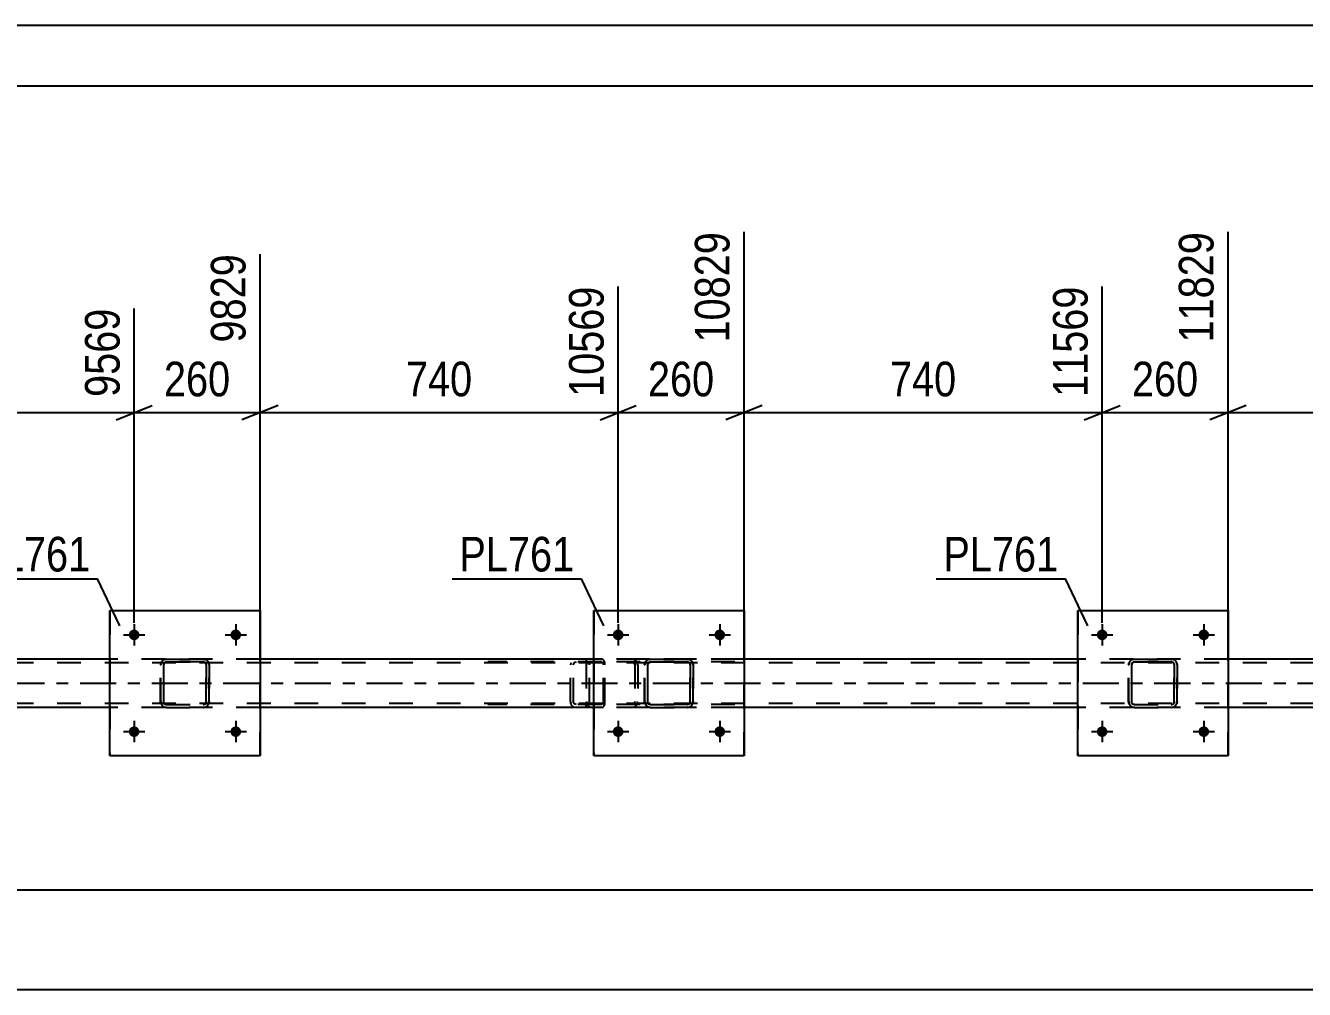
# Model space of a CAD drawing. Header units: millimetres. Extents: x 0 to 841, y 0 to 594.
# Drawn here: x 434.9 to 540.6, y 514.3 to 594 of the extents above; entities that cross this region are included whole.
import ezdxf

# ---------------------------------------------------------------- set-up
doc = ezdxf.new("R2010")
doc.units = ezdxf.units.MM
doc.linetypes.add('DXK_LINE_DOT2', pattern=[3.9198, 1.9599, -1.9599])
doc.linetypes.add('DXK_LINE_DOT3', pattern=[5.9187, 2.979, -0.9799, 0.9799, -0.9799])
doc.styles.add('Arial Narrow', font='ARIALN.TTF', dxfattribs={"height": 0.2})

# ---------------------------------------------------------------- blocks, each defined once
blk = doc.blocks.new('Unknown-317306913-1117')
at = {"color": 5, "linetype": 'Continuous'}
for p, q in [((841, 594), (0, 594)), ((836, 589), (5, 589))]:
    blk.add_line(p, q, dxfattribs=at)
blk = doc.blocks.new('Part-317306913-1373 - 1234')
at = {"color": 7, "linetype": 'DXK_LINE_DOT2'}
for p, q in [((446.07, 541.15), (446.11, 541.33)), ((446.07, 541.15), (446.08, 541.15)), ((446.07, 538.11), (446.07, 541.15)), ((446.12, 541.33), (446.08, 541.15)), ((446.08, 538.11), (446.08, 541.15)), ((446.33, 541.24), (446.31, 541.15)), ((446.32, 541.15), (446.31, 541.15)), ((446.31, 541.15), (446.31, 538.11)), ((446.32, 541.15), (446.34, 541.24)), ((446.32, 538.11), (446.32, 541.15)), ((446.38, 541.32), (446.33, 541.24)), ((446.34, 541.24), (446.39, 541.32)), ((446.37, 541.59), (446.55, 541.63)), ((446.56, 541.63), (446.37, 541.59)), ((446.46, 541.37), (446.38, 541.32)), ((446.39, 541.32), (446.47, 541.37)), ((446.55, 541.39), (446.46, 541.37)), ((446.47, 541.37), (446.56, 541.39)), ((446.56, 541.63), (446.55, 541.63)), ((446.55, 541.63), (449.59, 541.63)), ((446.55, 541.39), (446.56, 541.39)), ((449.59, 541.39), (446.55, 541.39)), ((446.56, 541.63), (449.6, 541.63)), ((446.56, 541.39), (449.6, 541.39)), ((449.59, 541.63), (449.6, 541.63)), ((449.59, 541.63), (449.78, 541.59)), ((449.6, 541.39), (449.59, 541.39)), ((449.69, 541.37), (449.59, 541.39)), ((449.78, 541.59), (449.6, 541.63)), ((449.6, 541.39), (449.69, 541.37)), ((449.69, 541.37), (449.69, 541.37)), ((449.69, 541.37), (449.77, 541.32)), ((449.76, 541.32), (449.69, 541.37)), ((449.82, 541.24), (449.76, 541.32)), ((449.77, 541.32), (449.82, 541.24)), ((449.82, 541.24), (449.84, 541.15)), ((449.83, 541.15), (449.82, 541.24)), ((449.84, 541.15), (449.83, 541.15)), ((449.83, 541.15), (449.83, 538.11)), ((449.84, 538.11), (449.84, 541.15)), ((450.04, 541.33), (450.07, 541.15)), ((450.08, 541.15), (450.04, 541.33)), ((450.08, 541.15), (450.07, 541.15)), ((450.07, 541.15), (450.07, 538.11)), ((450.08, 538.11), (450.08, 541.15)), ((446.08, 538.11), (446.07, 538.11)), ((446.11, 537.92), (446.07, 538.11)), ((446.08, 538.11), (446.12, 537.92)), ((446.31, 538.11), (446.32, 538.11)), ((446.31, 538.11), (446.33, 538.02)), ((446.34, 538.01), (446.32, 538.11)), ((446.33, 538.02), (446.38, 537.94)), ((446.39, 537.94), (446.34, 538.01)), ((449.76, 537.94), (449.82, 538.02)), ((449.82, 538.01), (449.77, 537.94)), ((449.84, 538.11), (449.82, 538.01)), ((449.82, 538.02), (449.83, 538.11)), ((449.83, 538.11), (449.84, 538.11)), ((450.07, 538.11), (450.04, 537.92)), ((450.04, 537.92), (450.08, 538.11)), ((450.07, 538.11), (450.08, 538.11)), ((446.37, 537.66), (446.37, 537.66)), ((446.55, 537.63), (446.37, 537.66)), ((446.37, 537.66), (446.56, 537.63)), ((446.38, 537.94), (446.46, 537.89)), ((446.47, 537.88), (446.39, 537.94)), ((446.46, 537.89), (446.55, 537.87)), ((446.56, 537.87), (446.47, 537.88)), ((446.56, 537.87), (446.55, 537.87)), ((446.55, 537.87), (449.59, 537.87)), ((446.56, 537.63), (446.55, 537.63)), ((446.55, 537.63), (449.59, 537.63)), ((446.56, 537.87), (449.6, 537.87)), ((446.56, 537.63), (449.6, 537.63)), ((449.59, 537.87), (449.69, 537.89)), ((449.59, 537.87), (449.6, 537.87)), ((449.78, 537.66), (449.59, 537.63)), ((449.59, 537.63), (449.6, 537.63)), ((449.69, 537.88), (449.6, 537.87)), ((449.6, 537.63), (449.78, 537.66)), ((449.77, 537.94), (449.69, 537.88)), ((449.69, 537.89), (449.76, 537.94))]:
    blk.add_line(p, q, dxfattribs=at)
at = {"color": 7, "linetype": 'DXK_LINE_DOT3'}
blk.add_line((448.08, 539.63), (448.07, 539.63), dxfattribs=at)
at = {"color": 7, "linetype": 'DXK_LINE_DOT2'}
for centre, start, end in [((446.55, 541.15), 112.5, 157.5), ((446.56, 541.15), 112.5, 157.5), ((449.59, 541.15), 22.5, 67.5), ((449.6, 541.15), 22.5, 67.5), ((446.55, 538.11), 202.5, 247.5), ((446.56, 538.11), 202.5, 247.5), ((449.59, 538.11), 292.5, 337.5), ((449.6, 538.11), 292.5, 337.5)]:
    blk.add_arc(centre, 0.48, start, end, dxfattribs=at)
blk = doc.blocks.new('Part-317306913-1242 - 1234')
at = {"color": 7, "linetype": 'DXK_LINE_DOT2'}
for p, q in [((482.52, 541.63), (473.11, 541.63)), ((482.52, 541.39), (473.11, 541.39)), ((479.96, 541.31), (479.93, 541.15)), ((479.93, 538.11), (479.93, 541.15)), ((479.96, 541.33), (479.96, 541.31)), ((480.18, 541.15), (480.2, 541.24)), ((480.18, 538.11), (480.18, 541.15)), ((480.2, 541.24), (480.25, 541.32)), ((480.43, 541.63), (480.24, 541.59)), ((480.25, 541.32), (480.33, 541.37)), ((480.33, 541.37), (480.43, 541.39)), ((481.24, 541.63), (481.24, 541.39)), ((482.62, 541.59), (482.52, 541.63)), ((482.52, 541.39), (482.57, 541.37)), ((482.57, 541.37), (482.62, 541.32)), ((482.71, 541.49), (482.62, 541.59)), ((482.62, 541.32), (482.65, 541.24)), ((482.65, 541.24), (482.66, 541.15)), ((482.66, 538.11), (482.66, 541.15)), ((482.77, 541.33), (482.71, 541.49)), ((482.79, 541.15), (482.77, 541.33)), ((482.79, 538.11), (482.79, 541.15)), ((479.93, 538.11), (479.93, 538.07)), ((479.93, 538.07), (479.95, 537.97)), ((479.95, 537.97), (479.96, 537.92)), ((480.2, 538.02), (480.18, 538.11)), ((480.25, 537.94), (480.2, 538.02)), ((482.65, 538.02), (482.62, 537.94)), ((482.66, 538.11), (482.65, 538.02)), ((482.77, 537.92), (482.79, 538.11)), ((482.52, 537.87), (473.11, 537.87)), ((482.52, 537.63), (473.11, 537.63)), ((480.24, 537.66), (480.43, 537.63)), ((480.33, 537.89), (480.25, 537.94)), ((480.43, 537.87), (480.33, 537.89)), ((481.24, 537.63), (481.24, 537.87)), ((482.57, 537.89), (482.52, 537.87)), ((482.52, 537.63), (482.62, 537.66)), ((482.62, 537.94), (482.57, 537.89)), ((482.62, 537.66), (482.71, 537.77)), ((482.71, 537.77), (482.77, 537.92))]:
    blk.add_line(p, q, dxfattribs=at)
blk.add_arc((480.41, 538.12), 0.492, 203.8494, 248.8059, dxfattribs=at)
blk = doc.blocks.new('Part-317306913-1420 - 1234')
at = {"color": 7, "linetype": 'DXK_LINE_DOT2'}
for p, q in [((481.28, 541.31), (481.24, 541.15)), ((481.24, 541.15), (481.24, 538.11)), ((481.28, 541.33), (481.28, 541.31)), ((481.5, 541.15), (481.52, 541.24)), ((481.5, 538.11), (481.5, 541.15)), ((481.52, 541.24), (481.57, 541.32)), ((481.75, 541.63), (481.56, 541.59)), ((481.57, 541.32), (481.66, 541.37)), ((481.66, 541.37), (481.75, 541.39)), ((493.53, 541.63), (481.75, 541.63)), ((493.53, 541.39), (481.75, 541.39)), ((485.19, 541.59), (484.99, 541.63)), ((484.99, 541.39), (485.09, 541.37)), ((485.09, 541.37), (485.17, 541.32)), ((485.17, 541.32), (485.23, 541.24)), ((485.23, 541.24), (485.25, 541.15)), ((485.25, 541.15), (485.25, 538.11)), ((485.5, 541.15), (485.46, 541.33)), ((485.5, 541.15), (485.5, 538.11)), ((481.24, 538.11), (481.25, 538.07)), ((481.25, 538.07), (481.27, 537.97)), ((481.27, 537.97), (481.28, 537.92)), ((481.52, 538.02), (481.5, 538.11)), ((481.57, 537.94), (481.52, 538.02)), ((485.23, 538.02), (485.17, 537.94)), ((485.25, 538.11), (485.23, 538.02)), ((485.46, 537.92), (485.49, 538.07)), ((485.49, 538.07), (485.5, 538.11)), ((481.56, 537.66), (481.75, 537.63)), ((481.66, 537.89), (481.57, 537.94)), ((481.75, 537.87), (481.66, 537.89)), ((493.53, 537.87), (481.75, 537.87)), ((493.53, 537.63), (481.75, 537.63)), ((485.09, 537.89), (484.99, 537.87)), ((484.99, 537.63), (485.19, 537.66)), ((485.17, 537.94), (485.09, 537.89))]:
    blk.add_line(p, q, dxfattribs=at)
for centre, start, end in [((485.01, 541.13), 24.32, 69.2417), ((481.74, 538.13), 204.32, 249.2417), ((485.01, 538.13), 290.7583, 335.68)]:
    blk.add_arc(centre, 0.496, start, end, dxfattribs=at)
blk = doc.blocks.new('Part-317306913-1378 - 1234')
at = {"color": 2, "linetype": 'Continuous'}
for p, q in [((441.88, 533.63), (441.88, 545.63)), ((441.88, 545.63), (441.88, 545.63)), ((441.88, 545.63), (454.28, 545.63)), ((454.28, 545.63), (454.28, 533.63)), ((441.88, 533.63), (441.88, 533.63)), ((454.28, 533.63), (441.88, 533.63))]:
    blk.add_line(p, q, dxfattribs=at)
at = {"color": 7, "linetype": 'DXK_LINE_DOT2'}
for p, q in [((441.88, 545.63), (441.88, 533.63)), ((441.88, 545.63), (441.88, 545.63)), ((454.28, 533.63), (454.28, 545.63)), ((441.88, 533.63), (441.88, 533.63))]:
    blk.add_line(p, q, dxfattribs=at)
blk = doc.blocks.new('Part-317306913-1379 - 1234')
at = {"color": 7, "linetype": 'DXK_LINE_DOT2'}
for p, q in [((486.07, 541.15), (486.11, 541.33)), ((486.07, 541.15), (486.08, 541.15)), ((486.07, 538.11), (486.07, 541.15)), ((486.11, 541.33), (486.08, 541.15)), ((486.08, 538.11), (486.08, 541.15)), ((486.33, 541.24), (486.31, 541.15)), ((486.32, 541.15), (486.31, 541.15)), ((486.31, 541.15), (486.31, 538.11)), ((486.32, 541.15), (486.34, 541.24)), ((486.32, 538.11), (486.32, 541.15)), ((486.38, 541.32), (486.33, 541.24)), ((486.34, 541.24), (486.39, 541.32)), ((486.37, 541.59), (486.55, 541.63)), ((486.56, 541.63), (486.37, 541.59)), ((486.46, 541.37), (486.38, 541.32)), ((486.39, 541.32), (486.47, 541.37)), ((486.55, 541.39), (486.46, 541.37)), ((486.47, 541.37), (486.56, 541.39)), ((486.56, 541.63), (486.55, 541.63)), ((486.55, 541.63), (489.59, 541.63)), ((486.55, 541.39), (486.56, 541.39)), ((489.59, 541.39), (486.55, 541.39)), ((486.56, 541.63), (489.6, 541.63)), ((486.56, 541.39), (489.6, 541.39)), ((489.59, 541.63), (489.6, 541.63)), ((489.59, 541.63), (489.78, 541.59)), ((489.6, 541.39), (489.59, 541.39)), ((489.69, 541.37), (489.59, 541.39)), ((489.78, 541.59), (489.6, 541.63)), ((489.6, 541.39), (489.69, 541.37)), ((489.69, 541.37), (489.69, 541.37)), ((489.69, 541.37), (489.77, 541.32)), ((489.76, 541.32), (489.69, 541.37)), ((489.82, 541.24), (489.76, 541.32)), ((489.77, 541.32), (489.82, 541.24)), ((489.82, 541.24), (489.84, 541.15)), ((489.83, 541.15), (489.82, 541.24)), ((489.84, 541.15), (489.83, 541.15)), ((489.83, 541.15), (489.83, 538.11)), ((489.84, 538.11), (489.84, 541.15)), ((490.04, 541.33), (490.07, 541.15)), ((490.08, 541.15), (490.04, 541.33)), ((490.08, 541.15), (490.07, 541.15)), ((490.07, 541.15), (490.07, 538.11)), ((490.08, 538.11), (490.08, 541.15)), ((486.08, 538.11), (486.07, 538.11)), ((486.11, 537.92), (486.07, 538.11)), ((486.08, 538.11), (486.11, 537.92)), ((486.31, 538.11), (486.32, 538.11)), ((486.31, 538.11), (486.33, 538.02)), ((486.34, 538.01), (486.32, 538.11)), ((486.33, 538.02), (486.38, 537.94)), ((486.39, 537.94), (486.34, 538.01)), ((489.76, 537.94), (489.82, 538.02)), ((489.82, 538.01), (489.77, 537.94)), ((489.84, 538.11), (489.82, 538.01)), ((489.82, 538.02), (489.83, 538.11)), ((489.83, 538.11), (489.84, 538.11)), ((490.07, 538.11), (490.04, 537.92)), ((490.04, 537.92), (490.08, 538.11)), ((490.07, 538.11), (490.08, 538.11)), ((486.37, 537.66), (486.37, 537.66)), ((486.55, 537.63), (486.37, 537.66)), ((486.37, 537.66), (486.56, 537.63)), ((486.38, 537.94), (486.46, 537.89)), ((486.47, 537.88), (486.39, 537.94)), ((486.46, 537.89), (486.55, 537.87)), ((486.56, 537.87), (486.47, 537.88)), ((486.56, 537.87), (486.55, 537.87)), ((486.55, 537.87), (489.59, 537.87)), ((486.56, 537.63), (486.55, 537.63)), ((486.55, 537.63), (489.59, 537.63)), ((486.56, 537.87), (489.6, 537.87)), ((486.56, 537.63), (489.6, 537.63)), ((489.59, 537.87), (489.69, 537.89)), ((489.59, 537.87), (489.6, 537.87)), ((489.78, 537.66), (489.59, 537.63)), ((489.59, 537.63), (489.6, 537.63)), ((489.69, 537.88), (489.6, 537.87)), ((489.6, 537.63), (489.78, 537.66)), ((489.77, 537.94), (489.69, 537.88)), ((489.69, 537.89), (489.76, 537.94))]:
    blk.add_line(p, q, dxfattribs=at)
at = {"color": 7, "linetype": 'DXK_LINE_DOT3'}
blk.add_line((488.08, 539.63), (488.07, 539.63), dxfattribs=at)
at = {"color": 7, "linetype": 'DXK_LINE_DOT2'}
for centre, start, end in [((486.55, 541.15), 112.5, 157.5), ((486.56, 541.15), 112.5, 157.5), ((489.59, 541.15), 22.5, 67.5), ((489.6, 541.15), 22.5, 67.5), ((486.55, 538.11), 202.5, 247.5), ((486.56, 538.11), 202.5, 247.5), ((489.59, 538.11), 292.5, 337.5), ((489.6, 538.11), 292.5, 337.5)]:
    blk.add_arc(centre, 0.48, start, end, dxfattribs=at)
blk = doc.blocks.new('Part-317306913-1384 - 1234')
at = {"color": 2, "linetype": 'Continuous'}
for p, q in [((481.88, 533.63), (481.88, 545.63)), ((481.88, 545.63), (481.88, 545.63)), ((481.88, 545.63), (494.28, 545.63)), ((494.28, 545.63), (494.28, 533.63)), ((481.88, 533.63), (481.88, 533.63)), ((494.28, 533.63), (481.88, 533.63))]:
    blk.add_line(p, q, dxfattribs=at)
at = {"color": 7, "linetype": 'DXK_LINE_DOT2'}
for p, q in [((481.88, 545.63), (481.88, 533.63)), ((481.88, 545.63), (481.88, 545.63)), ((494.28, 533.63), (494.28, 545.63)), ((481.88, 533.63), (481.88, 533.63))]:
    blk.add_line(p, q, dxfattribs=at)
blk = doc.blocks.new('Part-317306913-1385 - 1234')
at = {"color": 7, "linetype": 'DXK_LINE_DOT2'}
for p, q in [((526.07, 541.15), (526.11, 541.33)), ((526.07, 541.15), (526.08, 541.15)), ((526.07, 538.11), (526.07, 541.15)), ((526.11, 541.33), (526.08, 541.15)), ((526.08, 538.11), (526.08, 541.15)), ((526.33, 541.24), (526.31, 541.15)), ((526.32, 541.15), (526.31, 541.15)), ((526.31, 541.15), (526.31, 538.11)), ((526.32, 541.15), (526.34, 541.24)), ((526.32, 538.11), (526.32, 541.15)), ((526.38, 541.32), (526.33, 541.24)), ((526.34, 541.24), (526.39, 541.32)), ((526.37, 541.59), (526.55, 541.63)), ((526.56, 541.63), (526.37, 541.59)), ((526.46, 541.37), (526.38, 541.32)), ((526.39, 541.32), (526.47, 541.37)), ((526.55, 541.39), (526.46, 541.37)), ((526.47, 541.37), (526.56, 541.39)), ((526.56, 541.63), (526.55, 541.63)), ((526.55, 541.63), (529.59, 541.63)), ((526.55, 541.39), (526.56, 541.39)), ((529.59, 541.39), (526.55, 541.39)), ((526.56, 541.63), (529.6, 541.63)), ((526.56, 541.39), (529.6, 541.39)), ((529.59, 541.63), (529.6, 541.63)), ((529.59, 541.63), (529.78, 541.59)), ((529.6, 541.39), (529.59, 541.39)), ((529.69, 541.37), (529.59, 541.39)), ((529.78, 541.59), (529.6, 541.63)), ((529.6, 541.39), (529.69, 541.37)), ((529.69, 541.37), (529.69, 541.37)), ((529.69, 541.37), (529.77, 541.32)), ((529.76, 541.32), (529.69, 541.37)), ((529.82, 541.24), (529.76, 541.32)), ((529.77, 541.32), (529.82, 541.24)), ((529.82, 541.24), (529.84, 541.15)), ((529.83, 541.15), (529.82, 541.24)), ((529.84, 541.15), (529.83, 541.15)), ((529.83, 541.15), (529.83, 538.11)), ((529.84, 538.11), (529.84, 541.15)), ((530.04, 541.33), (530.07, 541.15)), ((530.08, 541.15), (530.04, 541.33)), ((530.08, 541.15), (530.07, 541.15)), ((530.07, 541.15), (530.07, 538.11)), ((530.08, 538.11), (530.08, 541.15)), ((526.08, 538.11), (526.07, 538.11)), ((526.11, 537.92), (526.07, 538.11)), ((526.08, 538.11), (526.11, 537.92)), ((526.31, 538.11), (526.32, 538.11)), ((526.31, 538.11), (526.33, 538.02)), ((526.34, 538.01), (526.32, 538.11)), ((526.33, 538.02), (526.38, 537.94)), ((526.39, 537.94), (526.34, 538.01)), ((529.76, 537.94), (529.82, 538.02)), ((529.82, 538.01), (529.77, 537.94)), ((529.84, 538.11), (529.82, 538.01)), ((529.82, 538.02), (529.83, 538.11)), ((529.83, 538.11), (529.84, 538.11)), ((530.07, 538.11), (530.04, 537.92)), ((530.04, 537.92), (530.08, 538.11)), ((530.07, 538.11), (530.08, 538.11)), ((526.37, 537.66), (526.37, 537.66)), ((526.55, 537.63), (526.37, 537.66)), ((526.37, 537.66), (526.56, 537.63)), ((526.38, 537.94), (526.46, 537.89)), ((526.47, 537.88), (526.39, 537.94)), ((526.46, 537.89), (526.55, 537.87)), ((526.56, 537.87), (526.47, 537.88)), ((526.56, 537.87), (526.55, 537.87)), ((526.55, 537.87), (529.59, 537.87)), ((526.56, 537.63), (526.55, 537.63)), ((526.55, 537.63), (529.59, 537.63)), ((526.56, 537.87), (529.6, 537.87)), ((526.56, 537.63), (529.6, 537.63)), ((529.59, 537.87), (529.69, 537.89)), ((529.59, 537.87), (529.6, 537.87)), ((529.78, 537.66), (529.59, 537.63)), ((529.59, 537.63), (529.6, 537.63)), ((529.69, 537.88), (529.6, 537.87)), ((529.6, 537.63), (529.78, 537.66)), ((529.77, 537.94), (529.69, 537.88)), ((529.69, 537.89), (529.76, 537.94))]:
    blk.add_line(p, q, dxfattribs=at)
at = {"color": 7, "linetype": 'DXK_LINE_DOT3'}
blk.add_line((528.08, 539.63), (528.07, 539.63), dxfattribs=at)
at = {"color": 7, "linetype": 'DXK_LINE_DOT2'}
for centre, start, end in [((526.55, 541.15), 112.5, 157.5), ((526.56, 541.15), 112.5, 157.5), ((529.59, 541.15), 22.5, 67.5), ((529.6, 541.15), 22.5, 67.5), ((526.55, 538.11), 202.5, 247.5), ((526.56, 538.11), 202.5, 247.5), ((529.59, 538.11), 292.5, 337.5), ((529.6, 538.11), 292.5, 337.5)]:
    blk.add_arc(centre, 0.48, start, end, dxfattribs=at)
blk = doc.blocks.new('Part-317306913-1390 - 1234')
at = {"color": 2, "linetype": 'Continuous'}
for p, q in [((521.88, 533.63), (521.88, 545.63)), ((521.88, 545.63), (521.88, 545.63)), ((521.88, 545.63), (534.28, 545.63)), ((534.28, 545.63), (534.28, 533.63)), ((521.88, 533.63), (521.88, 533.63)), ((534.28, 533.63), (521.88, 533.63))]:
    blk.add_line(p, q, dxfattribs=at)
at = {"color": 7, "linetype": 'DXK_LINE_DOT2'}
for p, q in [((521.88, 545.63), (521.88, 533.63)), ((521.88, 545.63), (521.88, 545.63)), ((534.28, 533.63), (534.28, 545.63)), ((521.88, 533.63), (521.88, 533.63))]:
    blk.add_line(p, q, dxfattribs=at)
blk = doc.blocks.new('Part-317306913-1468 - 1234')
at = {"color": 7, "linetype": 'DXK_LINE_DOT2'}
for p, q in [((709.95, 541.31), (113.88, 541.31)), ((454.28, 541.63), (441.88, 541.63)), ((494.28, 541.63), (481.88, 541.63)), ((534.28, 541.63), (521.88, 541.63)), ((709.95, 537.95), (113.88, 537.95)), ((454.28, 537.63), (441.88, 537.63)), ((494.28, 537.63), (481.88, 537.63)), ((534.28, 537.63), (521.88, 537.63))]:
    blk.add_line(p, q, dxfattribs=at)
at = {"color": 2, "linetype": 'Continuous'}
for p, q in [((441.88, 541.63), (414.28, 541.63)), ((481.88, 541.63), (454.28, 541.63)), ((521.88, 541.63), (494.28, 541.63)), ((561.88, 541.63), (534.28, 541.63)), ((441.88, 537.63), (414.28, 537.63)), ((481.88, 537.63), (454.28, 537.63)), ((521.88, 537.63), (494.28, 537.63)), ((561.88, 537.63), (534.28, 537.63))]:
    blk.add_line(p, q, dxfattribs=at)
at = {"color": 7, "linetype": 'DXK_LINE_DOT3'}
blk.add_line((113.88, 539.63), (709.95, 539.63), dxfattribs=at)
blk = doc.blocks.new('Bolt-317306913-1492 - 1234')
at = {"linetype": 'Continuous'}
for points in [[(443.44, 535.63), (443.45, 535.72), (443.48, 535.81), (443.52, 535.89), (443.58, 535.95), (443.66, 536.01), (443.74, 536.05), (443.83, 536.06), (443.92, 536.06), (444.01, 536.05), (444.1, 536.01), (444.17, 535.95), (444.23, 535.89), (444.28, 535.81), (444.31, 535.72), (444.32, 535.63), (444.31, 535.54), (444.28, 535.45), (444.23, 535.37), (444.17, 535.3), (444.1, 535.25), (444.01, 535.21), (443.92, 535.19), (443.83, 535.19), (443.74, 535.21), (443.66, 535.25), (443.58, 535.3), (443.52, 535.37), (443.48, 535.45), (443.45, 535.54)], [(451.84, 535.63), (451.85, 535.72), (451.88, 535.81), (451.92, 535.89), (451.98, 535.95), (452.06, 536.01), (452.14, 536.05), (452.23, 536.06), (452.32, 536.06), (452.41, 536.05), (452.5, 536.01), (452.57, 535.95), (452.63, 535.89), (452.68, 535.81), (452.71, 535.72), (452.72, 535.63), (452.71, 535.54), (452.68, 535.45), (452.63, 535.37), (452.57, 535.3), (452.5, 535.25), (452.41, 535.21), (452.32, 535.19), (452.23, 535.19), (452.14, 535.21), (452.06, 535.25), (451.98, 535.3), (451.92, 535.37), (451.88, 535.45), (451.85, 535.54)]]:
    blk.add_hatch(color=1, dxfattribs=at).paths.add_polyline_path(points)
at = {"color": 1, "linetype": 'Continuous'}
for p, q in [((443.88, 536.51), (443.88, 534.75)), ((452.28, 536.51), (452.28, 534.75)), ((443, 535.63), (444.76, 535.63)), ((451.4, 535.63), (453.16, 535.63))]:
    blk.add_line(p, q, dxfattribs=at)
blk = doc.blocks.new('Bolt-317306913-1493 - 1234')
at = {"linetype": 'Continuous'}
for points in [[(443.44, 543.63), (443.45, 543.72), (443.48, 543.81), (443.52, 543.89), (443.58, 543.95), (443.66, 544.01), (443.74, 544.05), (443.83, 544.06), (443.92, 544.06), (444.01, 544.05), (444.1, 544.01), (444.17, 543.95), (444.23, 543.89), (444.28, 543.81), (444.31, 543.72), (444.32, 543.63), (444.31, 543.54), (444.28, 543.45), (444.23, 543.37), (444.17, 543.3), (444.1, 543.25), (444.01, 543.21), (443.92, 543.19), (443.83, 543.19), (443.74, 543.21), (443.66, 543.25), (443.58, 543.3), (443.52, 543.37), (443.48, 543.45), (443.45, 543.54)], [(451.84, 543.63), (451.85, 543.72), (451.88, 543.81), (451.92, 543.89), (451.98, 543.95), (452.06, 544.01), (452.14, 544.05), (452.23, 544.06), (452.32, 544.06), (452.41, 544.05), (452.5, 544.01), (452.57, 543.95), (452.63, 543.89), (452.68, 543.81), (452.71, 543.72), (452.72, 543.63), (452.71, 543.54), (452.68, 543.45), (452.63, 543.37), (452.57, 543.3), (452.5, 543.25), (452.41, 543.21), (452.32, 543.19), (452.23, 543.19), (452.14, 543.21), (452.06, 543.25), (451.98, 543.3), (451.92, 543.37), (451.88, 543.45), (451.85, 543.54)]]:
    blk.add_hatch(color=1, dxfattribs=at).paths.add_polyline_path(points)
at = {"color": 1, "linetype": 'Continuous'}
for p, q in [((443.88, 544.51), (443.88, 542.75)), ((452.28, 544.51), (452.28, 542.75)), ((443, 543.63), (444.76, 543.63)), ((451.4, 543.63), (453.16, 543.63))]:
    blk.add_line(p, q, dxfattribs=at)
blk = doc.blocks.new('Bolt-317306913-1494 - 1234')
at = {"linetype": 'Continuous'}
for points in [[(483.44, 535.63), (483.45, 535.72), (483.48, 535.81), (483.52, 535.89), (483.58, 535.95), (483.66, 536.01), (483.74, 536.05), (483.83, 536.06), (483.92, 536.06), (484.01, 536.05), (484.1, 536.01), (484.17, 535.95), (484.23, 535.89), (484.28, 535.81), (484.31, 535.72), (484.32, 535.63), (484.31, 535.54), (484.28, 535.45), (484.23, 535.37), (484.17, 535.3), (484.1, 535.25), (484.01, 535.21), (483.92, 535.19), (483.83, 535.19), (483.74, 535.21), (483.66, 535.25), (483.58, 535.3), (483.52, 535.37), (483.48, 535.45), (483.45, 535.54)], [(491.84, 535.63), (491.85, 535.72), (491.88, 535.81), (491.92, 535.89), (491.98, 535.95), (492.06, 536.01), (492.14, 536.05), (492.23, 536.06), (492.32, 536.06), (492.41, 536.05), (492.5, 536.01), (492.57, 535.95), (492.63, 535.89), (492.68, 535.81), (492.71, 535.72), (492.72, 535.63), (492.71, 535.54), (492.68, 535.45), (492.63, 535.37), (492.57, 535.3), (492.5, 535.25), (492.41, 535.21), (492.32, 535.19), (492.23, 535.19), (492.14, 535.21), (492.06, 535.25), (491.98, 535.3), (491.92, 535.37), (491.88, 535.45), (491.85, 535.54)]]:
    blk.add_hatch(color=1, dxfattribs=at).paths.add_polyline_path(points)
at = {"color": 1, "linetype": 'Continuous'}
for p, q in [((483.88, 536.51), (483.88, 534.75)), ((492.28, 536.51), (492.28, 534.75)), ((483, 535.63), (484.76, 535.63)), ((491.4, 535.63), (493.16, 535.63))]:
    blk.add_line(p, q, dxfattribs=at)
blk = doc.blocks.new('Bolt-317306913-1495 - 1234')
at = {"linetype": 'Continuous'}
for points in [[(483.44, 543.63), (483.45, 543.72), (483.48, 543.81), (483.52, 543.89), (483.58, 543.95), (483.66, 544.01), (483.74, 544.05), (483.83, 544.06), (483.92, 544.06), (484.01, 544.05), (484.1, 544.01), (484.17, 543.95), (484.23, 543.89), (484.28, 543.81), (484.31, 543.72), (484.32, 543.63), (484.31, 543.54), (484.28, 543.45), (484.23, 543.37), (484.17, 543.3), (484.1, 543.25), (484.01, 543.21), (483.92, 543.19), (483.83, 543.19), (483.74, 543.21), (483.66, 543.25), (483.58, 543.3), (483.52, 543.37), (483.48, 543.45), (483.45, 543.54)], [(491.84, 543.63), (491.85, 543.72), (491.88, 543.81), (491.92, 543.89), (491.98, 543.95), (492.06, 544.01), (492.14, 544.05), (492.23, 544.06), (492.32, 544.06), (492.41, 544.05), (492.5, 544.01), (492.57, 543.95), (492.63, 543.89), (492.68, 543.81), (492.71, 543.72), (492.72, 543.63), (492.71, 543.54), (492.68, 543.45), (492.63, 543.37), (492.57, 543.3), (492.5, 543.25), (492.41, 543.21), (492.32, 543.19), (492.23, 543.19), (492.14, 543.21), (492.06, 543.25), (491.98, 543.3), (491.92, 543.37), (491.88, 543.45), (491.85, 543.54)]]:
    blk.add_hatch(color=1, dxfattribs=at).paths.add_polyline_path(points)
at = {"color": 1, "linetype": 'Continuous'}
for p, q in [((483.88, 544.51), (483.88, 542.75)), ((492.28, 544.51), (492.28, 542.75)), ((483, 543.63), (484.76, 543.63)), ((491.4, 543.63), (493.16, 543.63))]:
    blk.add_line(p, q, dxfattribs=at)
blk = doc.blocks.new('Bolt-317306913-1496 - 1234')
at = {"linetype": 'Continuous'}
for points in [[(523.44, 535.63), (523.45, 535.72), (523.48, 535.81), (523.52, 535.89), (523.58, 535.95), (523.66, 536.01), (523.74, 536.05), (523.83, 536.06), (523.92, 536.06), (524.01, 536.05), (524.1, 536.01), (524.17, 535.95), (524.23, 535.89), (524.28, 535.81), (524.31, 535.72), (524.32, 535.63), (524.31, 535.54), (524.28, 535.45), (524.23, 535.37), (524.17, 535.3), (524.1, 535.25), (524.01, 535.21), (523.92, 535.19), (523.83, 535.19), (523.74, 535.21), (523.66, 535.25), (523.58, 535.3), (523.52, 535.37), (523.48, 535.45), (523.45, 535.54)], [(531.84, 535.63), (531.85, 535.72), (531.88, 535.81), (531.92, 535.89), (531.98, 535.95), (532.06, 536.01), (532.14, 536.05), (532.23, 536.06), (532.32, 536.06), (532.41, 536.05), (532.5, 536.01), (532.57, 535.95), (532.63, 535.89), (532.68, 535.81), (532.71, 535.72), (532.72, 535.63), (532.71, 535.54), (532.68, 535.45), (532.63, 535.37), (532.57, 535.3), (532.5, 535.25), (532.41, 535.21), (532.32, 535.19), (532.23, 535.19), (532.14, 535.21), (532.06, 535.25), (531.98, 535.3), (531.92, 535.37), (531.88, 535.45), (531.85, 535.54)]]:
    blk.add_hatch(color=1, dxfattribs=at).paths.add_polyline_path(points)
at = {"color": 1, "linetype": 'Continuous'}
for p, q in [((523.88, 536.51), (523.88, 534.75)), ((532.28, 536.51), (532.28, 534.75)), ((523, 535.63), (524.76, 535.63)), ((531.4, 535.63), (533.16, 535.63))]:
    blk.add_line(p, q, dxfattribs=at)
blk = doc.blocks.new('Bolt-317306913-1497 - 1234')
at = {"linetype": 'Continuous'}
for points in [[(523.44, 543.63), (523.45, 543.72), (523.48, 543.81), (523.52, 543.89), (523.58, 543.95), (523.66, 544.01), (523.74, 544.05), (523.83, 544.06), (523.92, 544.06), (524.01, 544.05), (524.1, 544.01), (524.17, 543.95), (524.23, 543.89), (524.28, 543.81), (524.31, 543.72), (524.32, 543.63), (524.31, 543.54), (524.28, 543.45), (524.23, 543.37), (524.17, 543.3), (524.1, 543.25), (524.01, 543.21), (523.92, 543.19), (523.83, 543.19), (523.74, 543.21), (523.66, 543.25), (523.58, 543.3), (523.52, 543.37), (523.48, 543.45), (523.45, 543.54)], [(531.84, 543.63), (531.85, 543.72), (531.88, 543.81), (531.92, 543.89), (531.98, 543.95), (532.06, 544.01), (532.14, 544.05), (532.23, 544.06), (532.32, 544.06), (532.41, 544.05), (532.5, 544.01), (532.57, 543.95), (532.63, 543.89), (532.68, 543.81), (532.71, 543.72), (532.72, 543.63), (532.71, 543.54), (532.68, 543.45), (532.63, 543.37), (532.57, 543.3), (532.5, 543.25), (532.41, 543.21), (532.32, 543.19), (532.23, 543.19), (532.14, 543.21), (532.06, 543.25), (531.98, 543.3), (531.92, 543.37), (531.88, 543.45), (531.85, 543.54)]]:
    blk.add_hatch(color=1, dxfattribs=at).paths.add_polyline_path(points)
at = {"color": 1, "linetype": 'Continuous'}
for p, q in [((523.88, 544.51), (523.88, 542.75)), ((532.28, 544.51), (532.28, 542.75)), ((523, 543.63), (524.76, 543.63)), ((531.4, 543.63), (533.16, 543.63))]:
    blk.add_line(p, q, dxfattribs=at)
blk = doc.blocks.new('StraightDimension-317306913-2066 - 1234')
at = {"color": 7, "linetype": 'Continuous'}
blk.add_line((76.76, 514.32), (709.95, 514.32), dxfattribs=at)
blk = doc.blocks.new('StraightDimension-317306913-21026 - 1234')
at = {"color": 7, "linetype": 'Continuous'}
for p, q in [((454.28, 542.63), (454.28, 575.11)), ((483.88, 544.63), (483.88, 572.44)), ((455.78, 562.6), (452.78, 561.4)), ((482.38, 561.4), (485.38, 562.6)), ((454.28, 562), (483.88, 562))]:
    blk.add_line(p, q, dxfattribs=at)
at = {"color": 0}
blk.add_wipeout([(472.42, 562.75), (472.42, 566.95), (465.74, 566.95), (465.74, 562.75)], dxfattribs=at)
at = {"color": 3, "style": 'Arial Narrow'}
blk.add_text('740', height=2.863, dxfattribs=at).set_placement((466.34, 563.35))
at = {"color": 0, "linetype": 'Continuous'}
blk.add_wipeout([(483.28, 573.04), (479.08, 573.04), (479.08, 562.7), (483.28, 562.7)], dxfattribs=at)
at = {"color": 3, "linetype": 'Continuous', "style": 'Arial Narrow'}
blk.add_text('10569', height=2.863, rotation=90.0002, dxfattribs=at).set_placement((482.68, 563.3))
blk = doc.blocks.new('StraightDimension-317306913-21028 - 1234')
at = {"color": 7, "linetype": 'Continuous'}
for p, q in [((414.28, 542.63), (414.28, 575.11)), ((443.88, 544.63), (443.88, 570.61)), ((415.78, 562.6), (412.78, 561.4)), ((442.38, 561.4), (445.38, 562.6)), ((414.28, 562), (443.88, 562))]:
    blk.add_line(p, q, dxfattribs=at)
at = {"color": 0}
blk.add_wipeout([(432.42, 562.75), (432.42, 566.95), (425.74, 566.95), (425.74, 562.75)], dxfattribs=at)
at = {"color": 3, "style": 'Arial Narrow'}
blk.add_text('740', height=2.863, dxfattribs=at).set_placement((426.34, 563.35))
at = {"color": 0, "linetype": 'Continuous'}
blk.add_wipeout([(443.28, 571.21), (439.08, 571.21), (439.08, 562.7), (443.28, 562.7)], dxfattribs=at)
at = {"color": 3, "linetype": 'Continuous', "style": 'Arial Narrow'}
blk.add_text('9569', height=2.863, rotation=90.0002, dxfattribs=at).set_placement((442.68, 563.3))
blk = doc.blocks.new('StraightDimension-317306913-13722 - 1234')
at = {"color": 7, "linetype": 'Continuous'}
blk.add_line((144.7, 522.56), (709.95, 522.56), dxfattribs=at)
blk = doc.blocks.new('StraightDimension-317306913-21022 - 1234')
at = {"color": 7, "linetype": 'Continuous'}
for p, q in [((534.28, 542.63), (534.28, 576.94)), ((563.88, 544.63), (563.88, 572.44)), ((535.78, 562.6), (532.78, 561.4)), ((562.38, 561.4), (565.38, 562.6)), ((534.28, 562), (563.88, 562))]:
    blk.add_line(p, q, dxfattribs=at)
at = {"color": 0}
blk.add_wipeout([(552.42, 562.75), (552.42, 566.95), (545.74, 566.95), (545.74, 562.75)], dxfattribs=at)
at = {"color": 3, "style": 'Arial Narrow'}
blk.add_text('740', height=2.863, dxfattribs=at).set_placement((546.34, 563.35))
at = {"color": 0, "linetype": 'Continuous'}
blk.add_wipeout([(563.28, 573.04), (559.08, 573.04), (559.08, 562.7), (563.28, 562.7)], dxfattribs=at)
at = {"color": 3, "linetype": 'Continuous', "style": 'Arial Narrow'}
blk.add_text('12569', height=2.863, rotation=90.0002, dxfattribs=at).set_placement((562.68, 563.3))
blk = doc.blocks.new('StraightDimension-317306913-21023 - 1234')
at = {"color": 7, "linetype": 'Continuous'}
for p, q in [((534.28, 542.63), (534.28, 576.94)), ((523.88, 544.63), (523.88, 572.44)), ((522.38, 561.4), (525.38, 562.6)), ((535.78, 562.6), (532.78, 561.4)), ((523.88, 562), (534.28, 562))]:
    blk.add_line(p, q, dxfattribs=at)
at = {"color": 0}
blk.add_wipeout([(532.42, 562.75), (532.42, 566.95), (525.74, 566.95), (525.74, 562.75)], dxfattribs=at)
at = {"color": 3, "style": 'Arial Narrow'}
blk.add_text('260', height=2.863, dxfattribs=at).set_placement((526.34, 563.35))
at = {"color": 0, "linetype": 'Continuous'}
blk.add_wipeout([(533.68, 577.54), (529.48, 577.54), (529.48, 567.2), (533.68, 567.2)], dxfattribs=at)
at = {"color": 3, "linetype": 'Continuous', "style": 'Arial Narrow'}
blk.add_text('11829', height=2.863, rotation=90.0002, dxfattribs=at).set_placement((533.08, 567.8))
blk = doc.blocks.new('StraightDimension-317306913-21024 - 1234')
at = {"color": 7, "linetype": 'Continuous'}
for p, q in [((494.28, 542.63), (494.28, 576.94)), ((523.88, 544.63), (523.88, 572.44)), ((495.78, 562.6), (492.78, 561.4)), ((522.38, 561.4), (525.38, 562.6)), ((494.28, 562), (523.88, 562))]:
    blk.add_line(p, q, dxfattribs=at)
at = {"color": 0}
blk.add_wipeout([(512.42, 562.75), (512.42, 566.95), (505.74, 566.95), (505.74, 562.75)], dxfattribs=at)
at = {"color": 3, "style": 'Arial Narrow'}
blk.add_text('740', height=2.863, dxfattribs=at).set_placement((506.34, 563.35))
at = {"color": 0, "linetype": 'Continuous'}
blk.add_wipeout([(523.28, 573.04), (519.08, 573.04), (519.08, 562.7), (523.28, 562.7)], dxfattribs=at)
at = {"color": 3, "linetype": 'Continuous', "style": 'Arial Narrow'}
blk.add_text('11569', height=2.863, rotation=90.0002, dxfattribs=at).set_placement((522.68, 563.3))
blk = doc.blocks.new('StraightDimension-317306913-21025 - 1234')
at = {"color": 7, "linetype": 'Continuous'}
for p, q in [((494.28, 542.63), (494.28, 576.94)), ((483.88, 544.63), (483.88, 572.44)), ((482.38, 561.4), (485.38, 562.6)), ((495.78, 562.6), (492.78, 561.4)), ((483.88, 562), (494.28, 562))]:
    blk.add_line(p, q, dxfattribs=at)
at = {"color": 0}
blk.add_wipeout([(492.42, 562.75), (492.42, 566.95), (485.74, 566.95), (485.74, 562.75)], dxfattribs=at)
at = {"color": 3, "style": 'Arial Narrow'}
blk.add_text('260', height=2.863, dxfattribs=at).set_placement((486.34, 563.35))
at = {"color": 0, "linetype": 'Continuous'}
blk.add_wipeout([(493.68, 577.54), (489.48, 577.54), (489.48, 567.2), (493.68, 567.2)], dxfattribs=at)
at = {"color": 3, "linetype": 'Continuous', "style": 'Arial Narrow'}
blk.add_text('10829', height=2.863, rotation=90.0002, dxfattribs=at).set_placement((493.08, 567.8))
blk = doc.blocks.new('StraightDimension-317306913-21027 - 1234')
at = {"color": 7, "linetype": 'Continuous'}
for p, q in [((454.28, 542.63), (454.28, 575.11)), ((443.88, 544.63), (443.88, 570.61)), ((442.38, 561.4), (445.38, 562.6)), ((455.78, 562.6), (452.78, 561.4)), ((443.88, 562), (454.28, 562))]:
    blk.add_line(p, q, dxfattribs=at)
at = {"color": 0}
blk.add_wipeout([(452.42, 562.75), (452.42, 566.95), (445.74, 566.95), (445.74, 562.75)], dxfattribs=at)
at = {"color": 3, "style": 'Arial Narrow'}
blk.add_text('260', height=2.863, dxfattribs=at).set_placement((446.34, 563.35))
at = {"color": 0, "linetype": 'Continuous'}
blk.add_wipeout([(453.68, 575.71), (449.48, 575.71), (449.48, 567.2), (453.68, 567.2)], dxfattribs=at)
at = {"color": 3, "linetype": 'Continuous', "style": 'Arial Narrow'}
blk.add_text('9829', height=2.863, rotation=90.0002, dxfattribs=at).set_placement((453.08, 567.8))
blk = doc.blocks.new('Mark-317306913-1386 - 1234')
at = {"color": 30, "linetype": 'Continuous'}
for p in [(510.16, 548.27), (522.69, 544.37)]:
    blk.add_line(p, (520.86, 548.27), dxfattribs=at)
at = {"color": 0}
blk.add_wipeout([(520.26, 548.87), (520.26, 551.87), (510.76, 551.87), (510.76, 548.87)], dxfattribs=at)
blk.add_wipeout([(520.26, 548.87), (520.26, 551.87), (510.76, 551.87), (510.76, 548.87)], dxfattribs=at)
at = {"color": 3, "style": 'Arial Narrow'}
blk.add_text('PL761', height=2.863, dxfattribs=at).set_placement((510.76, 548.87))
blk = doc.blocks.new('Mark-317306913-1374 - 1234')
at = {"color": 30, "linetype": 'Continuous'}
for p in [(430.16, 548.27), (442.69, 544.37)]:
    blk.add_line(p, (440.86, 548.27), dxfattribs=at)
at = {"color": 0}
blk.add_wipeout([(440.26, 548.87), (440.26, 551.87), (430.76, 551.87), (430.76, 548.87)], dxfattribs=at)
blk.add_wipeout([(440.26, 548.87), (440.26, 551.87), (430.76, 551.87), (430.76, 548.87)], dxfattribs=at)
at = {"color": 3, "style": 'Arial Narrow'}
blk.add_text('PL761', height=2.863, dxfattribs=at).set_placement((430.76, 548.87))
blk = doc.blocks.new('Mark-317306913-1380 - 1234')
at = {"color": 30, "linetype": 'Continuous'}
for p in [(470.16, 548.27), (482.69, 544.37)]:
    blk.add_line(p, (480.86, 548.27), dxfattribs=at)
at = {"color": 0}
blk.add_wipeout([(480.26, 548.87), (480.26, 551.87), (470.76, 551.87), (470.76, 548.87)], dxfattribs=at)
blk.add_wipeout([(480.26, 548.87), (480.26, 551.87), (470.76, 551.87), (470.76, 548.87)], dxfattribs=at)
at = {"color": 3, "style": 'Arial Narrow'}
blk.add_text('PL761', height=2.863, dxfattribs=at).set_placement((470.76, 548.87))

msp = doc.modelspace()

# ---------------------------------------------------------------- block references
for name in ['Unknown-317306913-1117', 'Part-317306913-1378 - 1234', 'Part-317306913-1384 - 1234', 'Part-317306913-1390 - 1234', 'Bolt-317306913-1493 - 1234', 'Bolt-317306913-1495 - 1234', 'Bolt-317306913-1497 - 1234', 'Part-317306913-1468 - 1234', 'Part-317306913-1373 - 1234', 'Part-317306913-1242 - 1234', 'Part-317306913-1420 - 1234', 'Part-317306913-1379 - 1234', 'Part-317306913-1385 - 1234', 'Bolt-317306913-1492 - 1234', 'Bolt-317306913-1494 - 1234', 'Bolt-317306913-1496 - 1234']:
    msp.add_blockref(name, (0, 0))

# ---------------------------------------------------------------- next in the draw order: block references
for name in ['StraightDimension-317306913-21022 - 1234', 'StraightDimension-317306913-21028 - 1234', 'StraightDimension-317306913-21026 - 1234', 'StraightDimension-317306913-2066 - 1234']:
    msp.add_blockref(name, (0, 0))

# ---------------------------------------------------------------- next in the draw order: block references
for name in ['StraightDimension-317306913-21023 - 1234', 'StraightDimension-317306913-21027 - 1234', 'StraightDimension-317306913-13722 - 1234']:
    msp.add_blockref(name, (0, 0))

# ---------------------------------------------------------------- next in the draw order: block references
for name in ['StraightDimension-317306913-21024 - 1234', 'Mark-317306913-1374 - 1234']:
    msp.add_blockref(name, (0, 0))

# ---------------------------------------------------------------- next in the draw order: block references
for name in ['StraightDimension-317306913-21025 - 1234', 'Mark-317306913-1386 - 1234']:
    msp.add_blockref(name, (0, 0))

# ---------------------------------------------------------------- next in the draw order: block references
msp.add_blockref('Mark-317306913-1380 - 1234', (0, 0))

doc.saveas('drawing.dxf')
